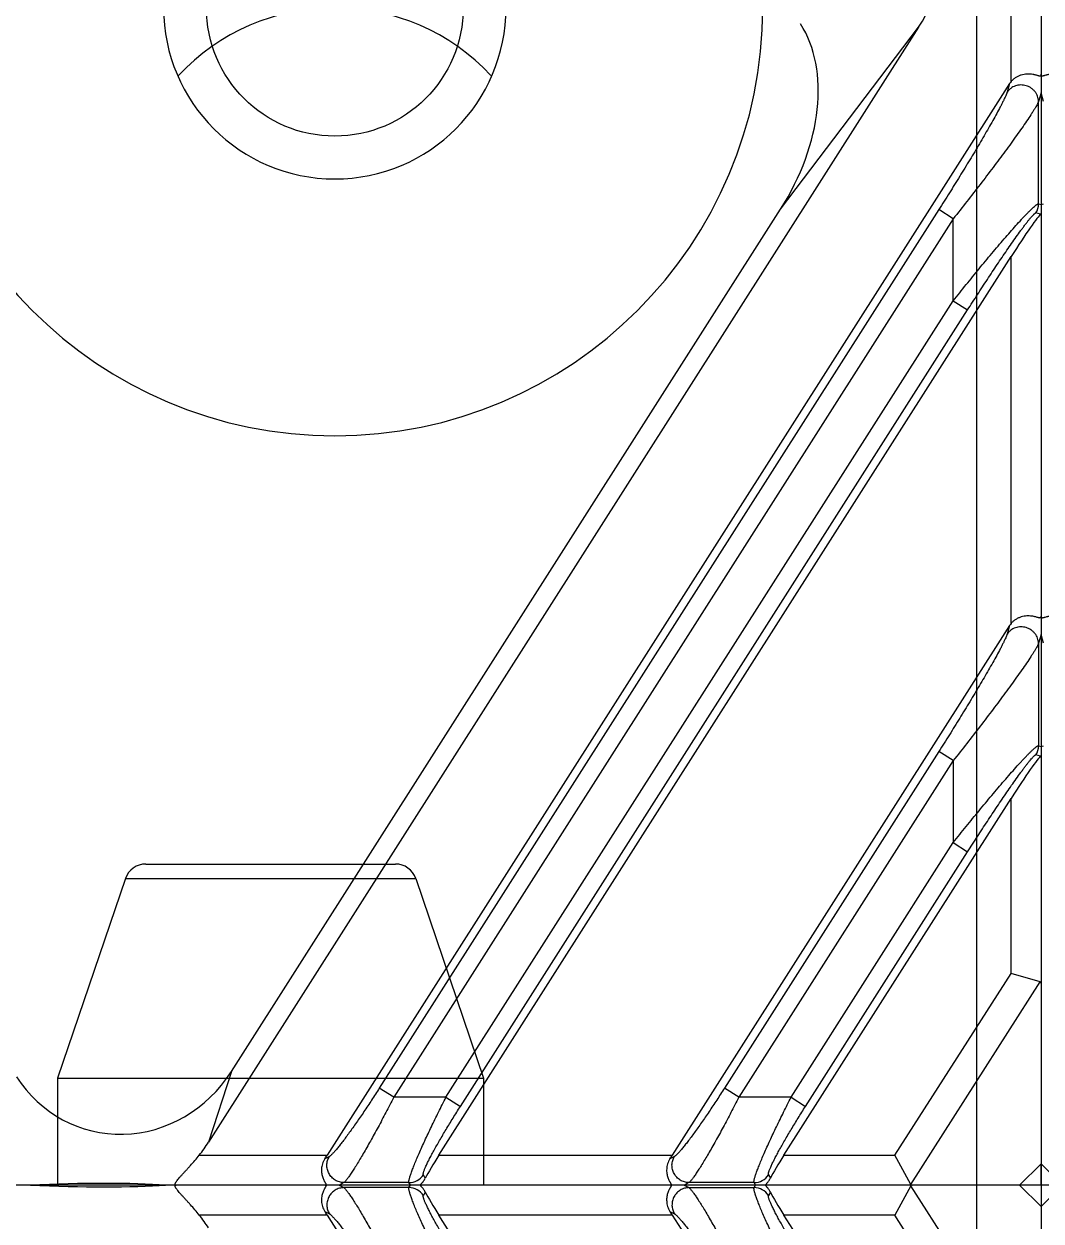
# Model space of a CAD drawing. Header units: millimetres. Extents: x 562 to 17351, y 2396 to 6995.
# Drawn here: x 14515.05 to 14538.82, y 4880.38 to 4908.34 of the extents above; entities that cross this region are included whole.
import ezdxf

# ---------------------------------------------------------------- set-up
doc = ezdxf.new("R2010")
doc.units = ezdxf.units.MM
doc.layers.add('_88746', color=7, linetype='Continuous')

# ---------------------------------------------------------------- blocks, each defined once
blk = doc.blocks.new('DTGCNV')
at = {"color": 7, "linetype": 'Continuous'}
for p, q in [((13295.701, 5017.697), (13301.535, 5017.697)), ((13295.228, 5017.358), (13293.643, 5012.697)), ((13295.228, 5017.358), (13302.009, 5017.358)), ((13302.009, 5017.358), (13303.593, 5012.697)), ((13293.643, 5012.697), (13303.593, 5012.697)), ((13293.643, 5012.697), (13293.643, 5010.197)), ((13303.593, 5012.697), (13303.593, 5010.197)), ((12717.118, 5010.197), (12716.618, 5009.697)), ((12716.618, 5010.197), (12716.618, 4673.197)), ((13316.618, 5010.197), (12716.618, 5010.197)), ((13300.22, 5010.197), (13300.328, 5010.138)), ((13301.851, 5010.138), (13300.328, 5010.138)), ((13301.851, 5010.138), (13301.884, 5010.197)), ((13302.232, 5010.035), (13302.187, 5009.954)), ((13308.283, 5010.197), (13308.39, 5010.138)), ((13308.39, 5010.138), (13309.914, 5010.138)), ((13309.914, 5010.138), (13309.946, 5010.197)), ((13310.294, 5010.035), (13310.25, 5009.954)), ((13313.575, 5010.18), (13313.201, 5009.497)), ((13316.601, 5005.452), (13313.575, 5010.18)), ((13316.618, 5009.697), (13316.118, 5010.197)), ((13316.618, 5010.197), (13316.618, 4672.697)), ((13299.94, 5009.497), (13296.951, 5009.497)), ((13299.883, 5009.585), (13299.992, 5009.526)), ((13299.94, 5009.497), (13315.884, 4984.47)), ((13308.002, 5009.497), (13302.548, 5009.497)), ((13315.918, 4988.51), (13302.548, 5009.497)), ((13307.946, 5009.585), (13308.054, 5009.526)), ((13308.002, 5009.497), (13315.884, 4997.126)), ((13313.201, 5009.497), (13310.611, 5009.497)), ((13315.918, 5001.166), (13310.611, 5009.497)), ((13315.918, 5005.252), (13313.201, 5009.497)), ((13315.918, 4698.471), (13315.918, 4712.355)), ((13313.756, 4699.738), (13297.167, 4673.698)), ((13310.533, 4695.492), (13313.756, 4699.738)), ((12716.677, 4698.008), (12716.618, 4698.21)), ((13315.884, 4698.425), (13299.94, 4673.397)), ((13315.884, 4698.425), (13315.825, 4698.222)), ((13316.618, 4698.21), (13316.559, 4698.008)), ((13316.559, 4695.616), (13316.559, 4698.008)), ((12716.618, 4695.599), (12716.677, 4695.616)), ((13297.702, 4675.352), (13310.533, 4695.492)), ((13314.231, 4695.482), (13301.158, 4674.963)), ((13314.567, 4695.268), (13314.231, 4695.482)), ((13316.605, 4695.371), (13316.497, 4695.402)), ((13316.559, 4695.616), (13316.618, 4695.599)), ((13314.567, 4695.268), (13301.495, 4674.749)), ((13314.567, 4693.352), (13314.567, 4695.268)), ((13302.548, 4673.397), (13315.918, 4694.384)), ((13315.918, 4685.816), (13315.918, 4694.384)), ((13302.715, 4674.749), (13314.567, 4693.352)), ((13314.567, 4693.352), (13314.903, 4693.138)), ((13303.051, 4674.535), (13314.903, 4693.138)), ((13315.884, 4685.769), (13308.002, 4673.397)), ((13315.884, 4685.769), (13315.825, 4685.566)), ((12716.677, 4685.352), (12716.618, 4685.555)), ((13316.618, 4685.555), (13316.559, 4685.352)), ((13316.559, 4685.352), (13316.559, 4682.96)), ((12716.618, 4682.943), (12716.677, 4682.96)), ((13314.231, 4682.826), (13309.221, 4674.963)), ((13314.567, 4682.612), (13314.231, 4682.826)), ((13316.559, 4682.96), (13316.618, 4682.943)), ((13314.567, 4682.612), (13309.557, 4674.749)), ((13314.567, 4682.612), (13314.567, 4680.696)), ((13316.605, 4682.715), (13316.497, 4682.746)), ((13310.611, 4673.397), (13315.918, 4681.728)), ((13315.918, 4677.643), (13315.918, 4681.728)), ((13310.778, 4674.749), (13314.567, 4680.696)), ((13314.567, 4680.696), (13314.903, 4680.482)), ((13311.114, 4674.535), (13314.903, 4680.482)), ((13313.201, 4673.397), (13315.918, 4677.643)), ((13316.601, 4677.443), (13315.918, 4677.643)), ((13313.575, 4672.714), (13316.601, 4677.443)), ((13297.702, 4675.352), (13297.167, 4673.698)), ((13301.495, 4674.749), (13301.158, 4674.963)), ((13302.715, 4674.749), (13301.495, 4674.749)), ((13302.715, 4674.749), (13303.051, 4674.535)), ((13309.557, 4674.749), (13309.221, 4674.963)), ((13310.778, 4674.749), (13309.557, 4674.749)), ((13310.778, 4674.749), (13311.114, 4674.535)), ((13296.951, 4673.397), (13299.94, 4673.397)), ((13299.992, 4673.369), (13299.883, 4673.309)), ((13302.548, 4673.397), (13308.002, 4673.397)), ((13308.054, 4673.369), (13307.946, 4673.309)), ((13310.611, 4673.397), (13313.201, 4673.397)), ((13313.575, 4672.714), (13313.201, 4673.397)), ((12716.618, 4673.197), (12717.118, 4672.697)), ((13316.118, 4672.697), (13316.618, 4673.197)), ((13300.328, 4672.756), (13300.22, 4672.697)), ((13301.851, 4672.756), (13300.328, 4672.756)), ((13301.884, 4672.697), (13301.851, 4672.756)), ((13302.232, 4672.86), (13302.187, 4672.941)), ((13308.39, 4672.756), (13308.283, 4672.697)), ((13309.914, 4672.756), (13308.39, 4672.756)), ((13309.946, 4672.697), (13309.914, 4672.756)), ((13310.25, 4672.941), (13310.294, 4672.86)), ((13316.618, 4672.697), (12717.118, 4672.697))]:
    blk.add_line(p, q, dxfattribs=at)
blk.add_circle((13300.118, 4700.197), 3, dxfattribs=at)
for centre, radius, start, end in [((13295.701, 5017.197), 0.5, 90, 161.222), ((13301.535, 5017.197), 0.5, 18.778, 90), ((13301.849, 5009.737), 0.402, 32.7568, 89.7432), ((13309.912, 5009.737), 0.402, 32.7568, 89.7432), ((13316.158, 4695.617), 0.402, 327.6282, 359.8718), ((13316.158, 4682.961), 0.402, 327.6282, 359.8718), ((13301.849, 4673.158), 0.402, 270.2568, 327.2432), ((13309.912, 4673.158), 0.402, 270.2568, 327.2432)]:
    blk.add_arc(centre, radius, start, end, dxfattribs=at)
for centre, major_axis, ratio, start_param, end_param in [((13293.728, 5010.429), (3.18, -0.087), 0.080959, -1.796389, -0.694906), ((13302.621, 5009.497), (-0.449, 0.699), 0.073624, 0.647746, 1.523567), ((13310.683, 5009.497), (-0.449, 0.699), 0.073624, 0.647746, 1.523567), ((13314.053, 5009.497), (-0.468, 0.695), 0.186347, -0.124846, 0.096093), ((13294.674, 5007.505), (-0.977, 3.022), 0.944553, -1.302149, -1.184969), ((13299.867, 5009.497), (-0.449, 0.699), 0.073624, -1.618026, -1.492115), ((13307.93, 5009.497), (-0.449, 0.699), 0.073624, -1.618026, -1.492115), ((13311.067, 4701.122), (2.652, 3.493), 0.684108, -1.451017, -0.247768), ((13307.844, 4696.876), (2.652, 3.493), 0.684108, -1.451017, -0.247768), ((13316.217, 4698.2), (0.117, 0.402), 0.954439, 1.134443, 1.274405), ((13315.918, 4694.27), (0.698, 1.104), 0.046753, 0.118001, 1.496981), ((13316.217, 4685.544), (0.117, 0.402), 0.954439, 1.134443, 1.274405), ((13315.918, 4681.614), (0.698, 1.104), 0.046753, 0.118001, 1.496981), ((13315.918, 4676.312), (0.687, 1.129), 0.116833, -0.189589, 0.03135), ((13295.209, 4677.044), (-0.977, -3.022), 0.944553, -0.662888, 1.302149), ((13294.674, 4675.39), (0.977, 3.022), 0.944553, -1.956623, -1.839444), ((13299.867, 4673.397), (0.449, 0.699), 0.073624, -1.649478, -1.523567), ((13302.621, 4673.397), (0.449, 0.699), 0.073624, -4.66516, -3.789338), ((13307.93, 4673.397), (0.449, 0.699), 0.073624, -1.649478, -1.523567), ((13310.683, 4673.397), (0.449, 0.699), 0.073624, -4.66516, -3.789338), ((13293.728, 4672.466), (3.18, 0.087), 0.080959, 0.694906, 1.796389), ((13314.053, 4673.397), (0.468, 0.695), 0.186347, -3.237686, -3.016747)]:
    blk.add_ellipse(centre, major_axis=major_axis, ratio=ratio, start_param=start_param, end_param=end_param, dxfattribs=at)
for points, knots in [([(13296.951, 5009.497), (13296.918, 5009.539), (13296.85, 5009.62), (13296.764, 5009.718), (13296.695, 5009.794), (13296.645, 5009.849), (13296.596, 5009.902), (13296.549, 5009.953), (13296.506, 5010.002), (13296.467, 5010.047), (13296.438, 5010.082), (13296.419, 5010.109), (13296.407, 5010.126), (13296.398, 5010.142), (13296.391, 5010.156), (13296.388, 5010.167), (13296.387, 5010.175), (13296.387, 5010.181), (13296.388, 5010.186), (13296.391, 5010.191), (13296.395, 5010.194), (13296.402, 5010.197), (13296.409, 5010.197), (13296.412, 5010.197)], [0, 0, 0, 0, 0.172719, 0.342367, 0.425093, 0.505837, 0.584035, 0.658977, 0.729688, 0.79485, 0.852716, 0.878254, 0.901145, 0.921127, 0.938022, 0.951788, 0.957578, 0.962721, 0.971527, 0.975609, 0.979745, 0.988888, 1, 1, 1, 1]), ([(13299.894, 5010.197), (13299.897, 5010.197), (13299.901, 5010.197), (13299.906, 5010.196), (13299.909, 5010.195), (13299.911, 5010.193), (13299.913, 5010.19), (13299.914, 5010.186), (13299.914, 5010.182), (13299.912, 5010.177), (13299.91, 5010.17), (13299.905, 5010.161), (13299.899, 5010.15), (13299.892, 5010.138), (13299.885, 5010.125), (13299.877, 5010.111), (13299.865, 5010.089), (13299.851, 5010.059), (13299.836, 5010.02), (13299.822, 5009.975), (13299.813, 5009.927), (13299.807, 5009.874), (13299.807, 5009.818), (13299.814, 5009.759), (13299.828, 5009.699), (13299.851, 5009.64), (13299.871, 5009.603), (13299.883, 5009.585)], [0, 0, 0, 0, 0.012577, 0.017811, 0.022415, 0.026524, 0.030371, 0.038422, 0.043171, 0.048577, 0.06156, 0.077442, 0.095999, 0.116978, 0.140127, 0.165209, 0.192065, 0.250601, 0.315018, 0.384942, 0.460136, 0.540384, 0.625394, 0.714676, 0.807485, 0.902935, 1, 1, 1, 1]), ([(13300.328, 5010.138), (13300.293, 5010.138), (13300.222, 5010.127), (13300.125, 5010.085), (13300.042, 5010.018), (13299.978, 5009.931), (13299.94, 5009.832), (13299.928, 5009.725), (13299.944, 5009.62), (13299.973, 5009.555), (13299.992, 5009.526)], [0, 0, 0, 0, 0.124309, 0.249137, 0.374435, 0.5, 0.625565, 0.750863, 0.875691, 1, 1, 1, 1]), ([(13300.328, 5010.138), (13300.332, 5010.135), (13300.343, 5010.126), (13300.359, 5010.11), (13300.377, 5010.09), (13300.398, 5010.064), (13300.421, 5010.035), (13300.456, 5009.987), (13300.503, 5009.917), (13300.565, 5009.822), (13300.633, 5009.713), (13300.707, 5009.592), (13300.785, 5009.459), (13300.867, 5009.316), (13300.983, 5009.111), (13301.132, 5008.838), (13301.313, 5008.498), (13301.434, 5008.264), (13301.495, 5008.146)], [0, 0, 0, 0, 0.007664, 0.017477, 0.029447, 0.043543, 0.059716, 0.077906, 0.120046, 0.169342, 0.22513, 0.286734, 0.353486, 0.424739, 0.49987, 0.659399, 0.827544, 1, 1, 1, 1]), ([(13302.715, 5008.146), (13302.656, 5008.262), (13302.541, 5008.491), (13302.402, 5008.776), (13302.297, 5008.998), (13302.222, 5009.157), (13302.153, 5009.31), (13302.089, 5009.454), (13302.031, 5009.588), (13301.98, 5009.711), (13301.936, 5009.821), (13301.901, 5009.917), (13301.877, 5009.987), (13301.864, 5010.036), (13301.856, 5010.065), (13301.851, 5010.09), (13301.849, 5010.11), (13301.848, 5010.124), (13301.849, 5010.133), (13301.851, 5010.137), (13301.851, 5010.138)], [0, 0, 0, 0, 0.17863, 0.352747, 0.436605, 0.51745, 0.594578, 0.667244, 0.734677, 0.796087, 0.850691, 0.897742, 0.936571, 0.952732, 0.966652, 0.978305, 0.98769, 0.994858, 0.997662, 1, 1, 1, 1]), ([(13302.232, 5010.035), (13302.225, 5010.047), (13302.212, 5010.07), (13302.191, 5010.102), (13302.173, 5010.126), (13302.159, 5010.142), (13302.15, 5010.153), (13302.142, 5010.163), (13302.134, 5010.172), (13302.128, 5010.179), (13302.125, 5010.185), (13302.123, 5010.189), (13302.122, 5010.191), (13302.122, 5010.194), (13302.123, 5010.196), (13302.125, 5010.197), (13302.127, 5010.197), (13302.129, 5010.197), (13302.13, 5010.197)], [0, 0, 0, 0, 0.204317, 0.392896, 0.563403, 0.640806, 0.712092, 0.776327, 0.832529, 0.879525, 0.916233, 0.930591, 0.942394, 0.959733, 0.967501, 0.976309, 0.987004, 1, 1, 1, 1]), ([(13303.051, 5008.36), (13302.994, 5008.45), (13302.882, 5008.629), (13302.72, 5008.894), (13302.593, 5009.109), (13302.498, 5009.275), (13302.433, 5009.391), (13302.374, 5009.5), (13302.322, 5009.6), (13302.277, 5009.69), (13302.245, 5009.759), (13302.224, 5009.808), (13302.211, 5009.84), (13302.201, 5009.868), (13302.193, 5009.893), (13302.188, 5009.914), (13302.185, 5009.929), (13302.184, 5009.939), (13302.185, 5009.946), (13302.186, 5009.951), (13302.187, 5009.954)], [0, 0, 0, 0, 0.175673, 0.347519, 0.511196, 0.588381, 0.661487, 0.7297, 0.792145, 0.847915, 0.896102, 0.917087, 0.935869, 0.952372, 0.966531, 0.978313, 0.987727, 0.991571, 0.994868, 1, 1, 1, 1]), ([(13307.957, 5010.197), (13307.96, 5010.197), (13307.964, 5010.197), (13307.968, 5010.196), (13307.971, 5010.195), (13307.974, 5010.193), (13307.976, 5010.19), (13307.977, 5010.186), (13307.976, 5010.182), (13307.975, 5010.177), (13307.972, 5010.17), (13307.968, 5010.161), (13307.962, 5010.15), (13307.955, 5010.138), (13307.947, 5010.125), (13307.939, 5010.111), (13307.928, 5010.089), (13307.914, 5010.059), (13307.898, 5010.02), (13307.885, 5009.975), (13307.875, 5009.927), (13307.87, 5009.874), (13307.87, 5009.818), (13307.877, 5009.759), (13307.891, 5009.699), (13307.914, 5009.64), (13307.934, 5009.603), (13307.946, 5009.585)], [0, 0, 0, 0, 0.012577, 0.017811, 0.022415, 0.026524, 0.030371, 0.038422, 0.043171, 0.048577, 0.06156, 0.077442, 0.095999, 0.116978, 0.140127, 0.165209, 0.192065, 0.250601, 0.315018, 0.384942, 0.460136, 0.540384, 0.625394, 0.714676, 0.807485, 0.902935, 1, 1, 1, 1]), ([(13308.39, 5010.138), (13308.355, 5010.138), (13308.285, 5010.127), (13308.188, 5010.085), (13308.104, 5010.018), (13308.041, 5009.931), (13308.002, 5009.832), (13307.991, 5009.725), (13308.007, 5009.62), (13308.036, 5009.555), (13308.054, 5009.526)], [0, 0, 0, 0, 0.124309, 0.249137, 0.374435, 0.5, 0.625565, 0.750863, 0.875691, 1, 1, 1, 1]), ([(13308.39, 5010.138), (13308.395, 5010.135), (13308.406, 5010.126), (13308.422, 5010.11), (13308.44, 5010.09), (13308.461, 5010.064), (13308.483, 5010.035), (13308.518, 5009.987), (13308.566, 5009.917), (13308.628, 5009.822), (13308.696, 5009.713), (13308.77, 5009.592), (13308.848, 5009.459), (13308.93, 5009.316), (13309.046, 5009.111), (13309.195, 5008.838), (13309.376, 5008.498), (13309.497, 5008.264), (13309.557, 5008.146)], [0, 0, 0, 0, 0.007664, 0.017477, 0.029447, 0.043543, 0.059716, 0.077906, 0.120046, 0.169342, 0.22513, 0.286734, 0.353486, 0.424739, 0.49987, 0.659399, 0.827544, 1, 1, 1, 1]), ([(13310.778, 5008.146), (13310.719, 5008.262), (13310.604, 5008.491), (13310.465, 5008.776), (13310.359, 5008.998), (13310.285, 5009.157), (13310.216, 5009.31), (13310.151, 5009.454), (13310.093, 5009.588), (13310.042, 5009.711), (13309.999, 5009.821), (13309.964, 5009.917), (13309.94, 5009.987), (13309.926, 5010.036), (13309.919, 5010.065), (13309.914, 5010.09), (13309.911, 5010.11), (13309.911, 5010.124), (13309.912, 5010.133), (13309.913, 5010.137), (13309.914, 5010.138)], [0, 0, 0, 0, 0.17863, 0.352747, 0.436605, 0.517451, 0.594578, 0.667245, 0.734678, 0.796088, 0.850691, 0.897742, 0.936571, 0.952732, 0.966652, 0.978305, 0.98769, 0.994858, 0.997662, 1, 1, 1, 1]), ([(13310.294, 5010.035), (13310.288, 5010.047), (13310.275, 5010.07), (13310.254, 5010.102), (13310.236, 5010.126), (13310.222, 5010.142), (13310.213, 5010.153), (13310.204, 5010.163), (13310.197, 5010.172), (13310.191, 5010.179), (13310.187, 5010.185), (13310.185, 5010.189), (13310.184, 5010.191), (13310.184, 5010.194), (13310.186, 5010.196), (13310.188, 5010.197), (13310.19, 5010.197), (13310.191, 5010.197), (13310.192, 5010.197)], [0, 0, 0, 0, 0.204317, 0.392896, 0.563403, 0.640806, 0.712092, 0.776327, 0.832529, 0.879525, 0.916233, 0.930591, 0.942394, 0.959733, 0.967501, 0.976309, 0.987004, 1, 1, 1, 1]), ([(13311.114, 5008.36), (13311.057, 5008.45), (13310.944, 5008.629), (13310.783, 5008.894), (13310.655, 5009.109), (13310.561, 5009.275), (13310.496, 5009.391), (13310.437, 5009.5), (13310.385, 5009.6), (13310.34, 5009.69), (13310.308, 5009.759), (13310.287, 5009.808), (13310.274, 5009.84), (13310.263, 5009.868), (13310.256, 5009.893), (13310.25, 5009.914), (13310.248, 5009.929), (13310.247, 5009.939), (13310.247, 5009.946), (13310.249, 5009.951), (13310.25, 5009.954)], [0, 0, 0, 0, 0.175673, 0.34752, 0.511197, 0.588381, 0.661487, 0.7297, 0.792145, 0.847915, 0.896103, 0.917087, 0.93587, 0.952372, 0.966531, 0.978313, 0.987727, 0.991571, 0.994868, 1, 1, 1, 1]), ([(13299.992, 5009.526), (13299.997, 5009.523), (13300.007, 5009.516), (13300.024, 5009.502), (13300.043, 5009.485), (13300.064, 5009.464), (13300.088, 5009.439), (13300.124, 5009.4), (13300.173, 5009.342), (13300.236, 5009.264), (13300.305, 5009.175), (13300.38, 5009.076), (13300.458, 5008.97), (13300.54, 5008.856), (13300.654, 5008.693), (13300.802, 5008.477), (13300.98, 5008.209), (13301.099, 5008.025), (13301.158, 5007.932)], [0, 0, 0, 0, 0.008615, 0.019455, 0.032505, 0.047714, 0.065009, 0.084305, 0.128526, 0.179599, 0.236742, 0.299202, 0.366274, 0.437309, 0.511707, 0.668418, 0.832402, 1, 1, 1, 1]), ([(13308.054, 5009.526), (13308.059, 5009.523), (13308.07, 5009.516), (13308.087, 5009.502), (13308.106, 5009.485), (13308.127, 5009.464), (13308.151, 5009.439), (13308.187, 5009.4), (13308.236, 5009.342), (13308.299, 5009.264), (13308.368, 5009.175), (13308.442, 5009.076), (13308.521, 5008.97), (13308.602, 5008.856), (13308.717, 5008.693), (13308.864, 5008.477), (13309.043, 5008.209), (13309.162, 5008.025), (13309.221, 5007.932)], [0, 0, 0, 0, 0.008615, 0.019455, 0.032505, 0.047714, 0.065009, 0.084305, 0.128526, 0.179599, 0.236742, 0.299202, 0.366274, 0.437309, 0.511707, 0.668419, 0.832402, 1, 1, 1, 1]), ([(12717.318, 4698.471), (12717.303, 4698.49), (12717.269, 4698.524), (12717.21, 4698.567), (12717.147, 4698.6), (12717.082, 4698.624), (12717.017, 4698.639), (12716.954, 4698.646), (12716.895, 4698.647), (12716.84, 4698.643), (12716.797, 4698.636), (12716.766, 4698.629), (12716.739, 4698.622), (12716.714, 4698.615), (12716.69, 4698.608), (12716.676, 4698.603), (12716.662, 4698.6), (12716.651, 4698.598), (12716.64, 4698.598), (12716.632, 4698.601), (12716.625, 4698.607), (12716.621, 4698.616), (12716.619, 4698.628), (12716.618, 4698.636), (12716.618, 4698.641)], [0, 0, 0, 0, 0.092092, 0.18383, 0.274482, 0.363041, 0.448376, 0.529457, 0.605459, 0.675766, 0.739913, 0.769539, 0.797439, 0.847676, 0.869774, 0.889641, 0.907107, 0.922074, 0.934647, 0.945489, 0.956057, 0.968087, 0.982675, 1, 1, 1, 1]), ([(13316.618, 4698.641), (13316.618, 4698.636), (13316.618, 4698.628), (13316.616, 4698.616), (13316.611, 4698.607), (13316.605, 4698.601), (13316.596, 4698.598), (13316.586, 4698.598), (13316.574, 4698.6), (13316.561, 4698.603), (13316.546, 4698.608), (13316.523, 4698.615), (13316.498, 4698.622), (13316.471, 4698.629), (13316.439, 4698.636), (13316.397, 4698.643), (13316.342, 4698.647), (13316.282, 4698.646), (13316.219, 4698.639), (13316.154, 4698.624), (13316.089, 4698.6), (13316.026, 4698.567), (13315.968, 4698.524), (13315.934, 4698.49), (13315.918, 4698.471)], [0, 0, 0, 0, 0.017325, 0.031913, 0.043943, 0.054511, 0.065353, 0.077926, 0.092893, 0.110359, 0.130226, 0.152324, 0.202561, 0.230461, 0.260087, 0.324234, 0.394541, 0.470543, 0.551624, 0.636959, 0.725518, 0.81617, 0.907908, 1, 1, 1, 1]), ([(13315.825, 4698.222), (13315.823, 4698.216), (13315.819, 4698.203), (13315.808, 4698.175), (13315.791, 4698.133), (13315.766, 4698.078), (13315.736, 4698.017), (13315.702, 4697.949), (13315.651, 4697.851), (13315.58, 4697.72), (13315.488, 4697.555), (13315.39, 4697.382), (13315.286, 4697.203), (13315.178, 4697.019), (13315.067, 4696.832), (13314.914, 4696.578), (13314.717, 4696.257), (13314.477, 4695.87), (13314.313, 4695.612), (13314.231, 4695.482)], [0, 0, 0, 0, 0.005901, 0.012735, 0.028952, 0.048162, 0.069901, 0.09376, 0.119398, 0.174922, 0.234766, 0.297787, 0.363197, 0.430435, 0.499096, 0.568874, 0.710857, 0.854932, 1, 1, 1, 1]), ([(13316.559, 4698.008), (13316.559, 4698.028), (13316.554, 4698.069), (13316.538, 4698.129), (13316.511, 4698.185), (13316.476, 4698.237), (13316.433, 4698.283), (13316.383, 4698.322), (13316.328, 4698.354), (13316.268, 4698.376), (13316.206, 4698.389), (13316.142, 4698.393), (13316.079, 4698.387), (13316.018, 4698.371), (13315.96, 4698.346), (13315.908, 4698.312), (13315.862, 4698.271), (13315.836, 4698.239), (13315.825, 4698.222)], [0, 0, 0, 0, 0.061114, 0.122614, 0.184535, 0.246922, 0.309744, 0.372937, 0.436398, 0.5, 0.563602, 0.627063, 0.690256, 0.753078, 0.815465, 0.877386, 0.938886, 1, 1, 1, 1]), ([(13316.559, 4698.008), (13316.557, 4698.003), (13316.553, 4697.991), (13316.541, 4697.965), (13316.522, 4697.928), (13316.494, 4697.878), (13316.46, 4697.822), (13316.422, 4697.76), (13316.362, 4697.667), (13316.278, 4697.541), (13316.167, 4697.381), (13316.046, 4697.211), (13315.917, 4697.032), (13315.782, 4696.847), (13315.641, 4696.658), (13315.446, 4696.398), (13315.194, 4696.067), (13314.884, 4695.668), (13314.673, 4695.402), (13314.567, 4695.268)], [0, 0, 0, 0, 0.00509, 0.010986, 0.025069, 0.041978, 0.061422, 0.083116, 0.10679, 0.159148, 0.216896, 0.278821, 0.344009, 0.411767, 0.481567, 0.552991, 0.699423, 0.848968, 1, 1, 1, 1]), ([(13314.567, 4693.352), (13314.667, 4693.478), (13314.817, 4693.665), (13315.019, 4693.913), (13315.169, 4694.096), (13315.318, 4694.277), (13315.466, 4694.454), (13315.612, 4694.627), (13315.755, 4694.794), (13315.894, 4694.954), (13316.028, 4695.105), (13316.135, 4695.223), (13316.216, 4695.31), (13316.273, 4695.37), (13316.326, 4695.425), (13316.375, 4695.474), (13316.42, 4695.517), (13316.459, 4695.553), (13316.489, 4695.578), (13316.51, 4695.594), (13316.523, 4695.603), (13316.535, 4695.609), (13316.544, 4695.614), (13316.552, 4695.617), (13316.557, 4695.617), (13316.559, 4695.616)], [0, 0, 0, 0, 0.159125, 0.238222, 0.316726, 0.39438, 0.470877, 0.545833, 0.61877, 0.689064, 0.755895, 0.818173, 0.847168, 0.874455, 0.899785, 0.922888, 0.943474, 0.961249, 0.975933, 0.982041, 0.987297, 0.991693, 0.995234, 0.997964, 1, 1, 1, 1]), ([(13314.903, 4693.138), (13314.979, 4693.258), (13315.094, 4693.436), (13315.248, 4693.673), (13315.363, 4693.849), (13315.478, 4694.023), (13315.593, 4694.195), (13315.706, 4694.364), (13315.819, 4694.529), (13315.929, 4694.689), (13316.037, 4694.842), (13316.125, 4694.964), (13316.193, 4695.056), (13316.241, 4695.121), (13316.287, 4695.18), (13316.33, 4695.235), (13316.369, 4695.284), (13316.4, 4695.32), (13316.423, 4695.345), (13316.438, 4695.361), (13316.452, 4695.374), (13316.464, 4695.385), (13316.474, 4695.393), (13316.482, 4695.398), (13316.488, 4695.401), (13316.492, 4695.402), (13316.495, 4695.403), (13316.497, 4695.402)], [0, 0, 0, 0, 0.153079, 0.229317, 0.305164, 0.38045, 0.454964, 0.528435, 0.600518, 0.670737, 0.738433, 0.802662, 0.833067, 0.862041, 0.889306, 0.914531, 0.93732, 0.957232, 0.965959, 0.97379, 0.980669, 0.986547, 0.991394, 0.995199, 0.996723, 0.998012, 1, 1, 1, 1]), ([(12716.618, 4695.369), (12716.618, 4695.37), (12716.618, 4695.371), (12716.619, 4695.373), (12716.62, 4695.375), (12716.622, 4695.375), (12716.624, 4695.375), (12716.626, 4695.374), (12716.628, 4695.373), (12716.63, 4695.371), (12716.631, 4695.371)], [0, 0, 0, 0, 0.134296, 0.239838, 0.325336, 0.408088, 0.50825, 0.637794, 0.80127, 1, 1, 1, 1]), ([(13316.605, 4695.371), (13316.606, 4695.371), (13316.608, 4695.373), (13316.611, 4695.374), (13316.613, 4695.375), (13316.615, 4695.375), (13316.617, 4695.375), (13316.618, 4695.373), (13316.618, 4695.371), (13316.618, 4695.37), (13316.618, 4695.369)], [0, 0, 0, 0, 0.19873, 0.362206, 0.49175, 0.591912, 0.674664, 0.760162, 0.865704, 1, 1, 1, 1]), ([(12717.318, 4685.816), (12717.303, 4685.834), (12717.269, 4685.868), (12717.21, 4685.911), (12717.147, 4685.944), (12717.082, 4685.968), (12717.017, 4685.983), (12716.954, 4685.991), (12716.895, 4685.991), (12716.84, 4685.987), (12716.797, 4685.98), (12716.766, 4685.973), (12716.739, 4685.966), (12716.714, 4685.959), (12716.69, 4685.952), (12716.676, 4685.948), (12716.662, 4685.944), (12716.651, 4685.942), (12716.64, 4685.943), (12716.632, 4685.945), (12716.625, 4685.951), (12716.621, 4685.96), (12716.619, 4685.972), (12716.618, 4685.98), (12716.618, 4685.985)], [0, 0, 0, 0, 0.092092, 0.18383, 0.274482, 0.363041, 0.448376, 0.529457, 0.605459, 0.675766, 0.739913, 0.769539, 0.797439, 0.847676, 0.869774, 0.889641, 0.907107, 0.922074, 0.934647, 0.945489, 0.956057, 0.968087, 0.982675, 1, 1, 1, 1]), ([(13316.618, 4685.985), (13316.618, 4685.98), (13316.618, 4685.972), (13316.616, 4685.96), (13316.611, 4685.951), (13316.605, 4685.945), (13316.596, 4685.943), (13316.586, 4685.942), (13316.574, 4685.944), (13316.561, 4685.948), (13316.546, 4685.952), (13316.523, 4685.959), (13316.498, 4685.966), (13316.471, 4685.973), (13316.439, 4685.98), (13316.397, 4685.987), (13316.342, 4685.991), (13316.282, 4685.991), (13316.219, 4685.983), (13316.154, 4685.968), (13316.089, 4685.944), (13316.026, 4685.911), (13315.968, 4685.868), (13315.934, 4685.834), (13315.918, 4685.816)], [0, 0, 0, 0, 0.017325, 0.031913, 0.043943, 0.054511, 0.065353, 0.077926, 0.092893, 0.110359, 0.130226, 0.152324, 0.202561, 0.230461, 0.260087, 0.324234, 0.394541, 0.470543, 0.551624, 0.636959, 0.725518, 0.81617, 0.907908, 1, 1, 1, 1]), ([(13316.559, 4685.352), (13316.559, 4685.372), (13316.554, 4685.413), (13316.538, 4685.473), (13316.511, 4685.529), (13316.476, 4685.581), (13316.433, 4685.627), (13316.383, 4685.667), (13316.328, 4685.698), (13316.268, 4685.72), (13316.206, 4685.733), (13316.142, 4685.737), (13316.079, 4685.731), (13316.018, 4685.715), (13315.96, 4685.69), (13315.908, 4685.656), (13315.862, 4685.615), (13315.836, 4685.583), (13315.825, 4685.566)], [0, 0, 0, 0, 0.061114, 0.122614, 0.184535, 0.246922, 0.309744, 0.372937, 0.436398, 0.5, 0.563602, 0.627063, 0.690256, 0.753078, 0.815465, 0.877386, 0.938886, 1, 1, 1, 1]), ([(13315.825, 4685.566), (13315.823, 4685.56), (13315.819, 4685.547), (13315.808, 4685.519), (13315.791, 4685.477), (13315.766, 4685.422), (13315.736, 4685.361), (13315.702, 4685.294), (13315.651, 4685.195), (13315.58, 4685.064), (13315.488, 4684.899), (13315.39, 4684.726), (13315.286, 4684.547), (13315.178, 4684.363), (13315.067, 4684.177), (13314.914, 4683.923), (13314.717, 4683.601), (13314.477, 4683.214), (13314.313, 4682.956), (13314.231, 4682.826)], [0, 0, 0, 0, 0.005901, 0.012735, 0.028952, 0.048162, 0.069901, 0.09376, 0.119398, 0.174922, 0.234766, 0.297787, 0.363198, 0.430435, 0.499096, 0.568874, 0.710857, 0.854932, 1, 1, 1, 1]), ([(13316.559, 4685.352), (13316.557, 4685.347), (13316.553, 4685.335), (13316.541, 4685.309), (13316.522, 4685.272), (13316.494, 4685.223), (13316.46, 4685.166), (13316.422, 4685.104), (13316.362, 4685.011), (13316.278, 4684.885), (13316.167, 4684.725), (13316.046, 4684.555), (13315.917, 4684.376), (13315.782, 4684.191), (13315.641, 4684.002), (13315.446, 4683.742), (13315.194, 4683.412), (13314.884, 4683.013), (13314.673, 4682.746), (13314.567, 4682.612)], [0, 0, 0, 0, 0.00509, 0.010986, 0.025069, 0.041978, 0.061422, 0.083116, 0.10679, 0.159148, 0.216896, 0.278821, 0.344009, 0.411767, 0.481567, 0.552991, 0.699423, 0.848968, 1, 1, 1, 1]), ([(13314.567, 4680.696), (13314.667, 4680.822), (13314.817, 4681.009), (13315.019, 4681.257), (13315.169, 4681.44), (13315.318, 4681.621), (13315.466, 4681.798), (13315.612, 4681.971), (13315.755, 4682.138), (13315.894, 4682.298), (13316.028, 4682.449), (13316.135, 4682.567), (13316.216, 4682.654), (13316.273, 4682.714), (13316.326, 4682.769), (13316.375, 4682.818), (13316.42, 4682.861), (13316.459, 4682.897), (13316.489, 4682.922), (13316.51, 4682.938), (13316.523, 4682.947), (13316.535, 4682.954), (13316.544, 4682.958), (13316.552, 4682.961), (13316.557, 4682.961), (13316.559, 4682.96)], [0, 0, 0, 0, 0.159124, 0.238222, 0.316725, 0.394379, 0.470876, 0.545833, 0.618769, 0.689064, 0.755895, 0.818172, 0.847168, 0.874455, 0.899785, 0.922888, 0.943474, 0.961249, 0.975933, 0.982041, 0.987297, 0.991693, 0.995234, 0.997964, 1, 1, 1, 1]), ([(12716.618, 4682.713), (12716.618, 4682.714), (12716.618, 4682.715), (12716.619, 4682.717), (12716.62, 4682.719), (12716.622, 4682.719), (12716.624, 4682.719), (12716.626, 4682.718), (12716.628, 4682.717), (12716.63, 4682.715), (12716.631, 4682.715)], [0, 0, 0, 0, 0.134296, 0.239838, 0.325336, 0.408088, 0.50825, 0.637794, 0.80127, 1, 1, 1, 1]), ([(13314.903, 4680.482), (13314.979, 4680.602), (13315.094, 4680.78), (13315.248, 4681.017), (13315.363, 4681.193), (13315.478, 4681.368), (13315.593, 4681.539), (13315.706, 4681.708), (13315.819, 4681.873), (13315.929, 4682.033), (13316.037, 4682.186), (13316.125, 4682.308), (13316.193, 4682.4), (13316.241, 4682.465), (13316.287, 4682.525), (13316.33, 4682.579), (13316.369, 4682.628), (13316.4, 4682.664), (13316.423, 4682.689), (13316.438, 4682.705), (13316.452, 4682.718), (13316.464, 4682.729), (13316.474, 4682.737), (13316.482, 4682.743), (13316.488, 4682.745), (13316.492, 4682.747), (13316.495, 4682.747), (13316.497, 4682.746)], [0, 0, 0, 0, 0.153079, 0.229316, 0.305163, 0.380449, 0.454963, 0.528434, 0.600517, 0.670737, 0.738433, 0.802662, 0.833067, 0.862041, 0.889306, 0.914531, 0.93732, 0.957232, 0.96596, 0.973791, 0.980669, 0.986547, 0.991394, 0.995199, 0.996723, 0.998012, 1, 1, 1, 1]), ([(13316.605, 4682.715), (13316.606, 4682.715), (13316.608, 4682.717), (13316.611, 4682.718), (13316.613, 4682.719), (13316.615, 4682.719), (13316.617, 4682.719), (13316.618, 4682.717), (13316.618, 4682.715), (13316.618, 4682.714), (13316.618, 4682.713)], [0, 0, 0, 0, 0.19873, 0.362206, 0.49175, 0.591912, 0.674664, 0.760162, 0.865704, 1, 1, 1, 1]), ([(13301.158, 4674.963), (13301.099, 4674.87), (13300.98, 4674.686), (13300.802, 4674.417), (13300.654, 4674.202), (13300.54, 4674.039), (13300.458, 4673.925), (13300.38, 4673.818), (13300.305, 4673.72), (13300.236, 4673.631), (13300.173, 4673.553), (13300.124, 4673.495), (13300.088, 4673.455), (13300.064, 4673.431), (13300.043, 4673.41), (13300.024, 4673.392), (13300.007, 4673.379), (13299.997, 4673.372), (13299.992, 4673.369)], [0, 0, 0, 0, 0.1676, 0.331583, 0.488295, 0.562692, 0.633726, 0.700798, 0.763256, 0.820399, 0.871471, 0.915692, 0.934989, 0.952284, 0.967493, 0.980544, 0.991384, 1, 1, 1, 1]), ([(13301.495, 4674.749), (13301.434, 4674.63), (13301.313, 4674.397), (13301.132, 4674.056), (13300.983, 4673.784), (13300.867, 4673.578), (13300.785, 4673.436), (13300.707, 4673.303), (13300.633, 4673.182), (13300.565, 4673.073), (13300.503, 4672.977), (13300.456, 4672.908), (13300.421, 4672.86), (13300.398, 4672.83), (13300.377, 4672.805), (13300.359, 4672.784), (13300.343, 4672.768), (13300.332, 4672.76), (13300.328, 4672.756)], [0, 0, 0, 0, 0.172458, 0.340604, 0.500132, 0.575263, 0.646515, 0.713266, 0.774868, 0.830656, 0.879952, 0.922092, 0.940282, 0.956456, 0.970552, 0.982522, 0.992336, 1, 1, 1, 1]), ([(13301.851, 4672.756), (13301.851, 4672.758), (13301.849, 4672.761), (13301.848, 4672.77), (13301.849, 4672.784), (13301.851, 4672.805), (13301.856, 4672.83), (13301.864, 4672.859), (13301.877, 4672.907), (13301.901, 4672.978), (13301.936, 4673.073), (13301.98, 4673.183), (13302.031, 4673.307), (13302.089, 4673.441), (13302.153, 4673.585), (13302.222, 4673.738), (13302.297, 4673.897), (13302.402, 4674.119), (13302.541, 4674.404), (13302.656, 4674.633), (13302.715, 4674.749)], [0, 0, 0, 0, 0.002337, 0.005142, 0.012309, 0.021693, 0.033344, 0.047262, 0.063422, 0.102249, 0.149298, 0.203901, 0.265311, 0.332743, 0.40541, 0.482538, 0.563383, 0.647242, 0.821363, 1, 1, 1, 1]), ([(13309.221, 4674.963), (13309.162, 4674.87), (13309.043, 4674.686), (13308.864, 4674.417), (13308.717, 4674.202), (13308.602, 4674.039), (13308.521, 4673.925), (13308.442, 4673.818), (13308.368, 4673.72), (13308.299, 4673.631), (13308.236, 4673.553), (13308.187, 4673.495), (13308.151, 4673.455), (13308.127, 4673.431), (13308.106, 4673.41), (13308.087, 4673.392), (13308.07, 4673.379), (13308.059, 4673.372), (13308.054, 4673.369)], [0, 0, 0, 0, 0.1676, 0.331583, 0.488295, 0.562692, 0.633726, 0.700798, 0.763256, 0.820399, 0.871471, 0.915692, 0.934989, 0.952284, 0.967493, 0.980544, 0.991384, 1, 1, 1, 1]), ([(13309.557, 4674.749), (13309.497, 4674.63), (13309.376, 4674.397), (13309.195, 4674.056), (13309.046, 4673.784), (13308.93, 4673.578), (13308.848, 4673.436), (13308.77, 4673.303), (13308.696, 4673.182), (13308.628, 4673.073), (13308.566, 4672.977), (13308.518, 4672.908), (13308.483, 4672.86), (13308.461, 4672.83), (13308.44, 4672.805), (13308.422, 4672.784), (13308.406, 4672.768), (13308.395, 4672.76), (13308.39, 4672.756)], [0, 0, 0, 0, 0.172458, 0.340604, 0.500132, 0.575263, 0.646515, 0.713266, 0.774868, 0.830656, 0.879952, 0.922092, 0.940282, 0.956456, 0.970552, 0.982522, 0.992336, 1, 1, 1, 1]), ([(13309.914, 4672.756), (13309.913, 4672.758), (13309.912, 4672.761), (13309.911, 4672.77), (13309.911, 4672.784), (13309.914, 4672.805), (13309.919, 4672.83), (13309.926, 4672.859), (13309.94, 4672.907), (13309.964, 4672.978), (13309.999, 4673.073), (13310.042, 4673.183), (13310.093, 4673.307), (13310.151, 4673.441), (13310.216, 4673.585), (13310.285, 4673.738), (13310.359, 4673.897), (13310.465, 4674.119), (13310.604, 4674.404), (13310.719, 4674.633), (13310.778, 4674.749)], [0, 0, 0, 0, 0.002337, 0.005142, 0.012309, 0.021693, 0.033344, 0.047262, 0.063422, 0.102249, 0.149298, 0.203901, 0.265311, 0.332743, 0.40541, 0.482538, 0.563383, 0.647242, 0.821363, 1, 1, 1, 1]), ([(13302.187, 4672.941), (13302.186, 4672.943), (13302.185, 4672.949), (13302.184, 4672.956), (13302.185, 4672.966), (13302.188, 4672.981), (13302.193, 4673.002), (13302.201, 4673.026), (13302.211, 4673.055), (13302.224, 4673.086), (13302.245, 4673.135), (13302.277, 4673.204), (13302.322, 4673.295), (13302.374, 4673.395), (13302.433, 4673.504), (13302.498, 4673.62), (13302.593, 4673.785), (13302.72, 4674.001), (13302.882, 4674.266), (13302.994, 4674.445), (13303.051, 4674.535)], [0, 0, 0, 0, 0.005131, 0.008428, 0.012271, 0.021684, 0.033464, 0.047622, 0.064124, 0.082905, 0.103889, 0.152076, 0.207846, 0.270292, 0.338504, 0.411611, 0.488796, 0.652473, 0.824323, 1, 1, 1, 1]), ([(13310.25, 4672.941), (13310.249, 4672.943), (13310.247, 4672.949), (13310.247, 4672.956), (13310.248, 4672.966), (13310.25, 4672.981), (13310.256, 4673.002), (13310.263, 4673.026), (13310.274, 4673.055), (13310.287, 4673.086), (13310.308, 4673.135), (13310.34, 4673.204), (13310.385, 4673.295), (13310.437, 4673.395), (13310.496, 4673.504), (13310.561, 4673.62), (13310.655, 4673.785), (13310.783, 4674.001), (13310.944, 4674.266), (13311.057, 4674.445), (13311.114, 4674.535)], [0, 0, 0, 0, 0.005131, 0.008428, 0.012271, 0.021684, 0.033464, 0.047622, 0.064124, 0.082905, 0.103889, 0.152076, 0.207846, 0.270292, 0.338504, 0.411611, 0.488796, 0.652473, 0.824323, 1, 1, 1, 1]), ([(13296.412, 4672.697), (13296.409, 4672.697), (13296.402, 4672.698), (13296.395, 4672.701), (13296.391, 4672.704), (13296.388, 4672.708), (13296.387, 4672.714), (13296.387, 4672.72), (13296.388, 4672.728), (13296.391, 4672.738), (13296.398, 4672.752), (13296.407, 4672.768), (13296.419, 4672.786), (13296.438, 4672.812), (13296.467, 4672.848), (13296.506, 4672.893), (13296.549, 4672.941), (13296.596, 4672.992), (13296.645, 4673.045), (13296.695, 4673.1), (13296.764, 4673.176), (13296.85, 4673.275), (13296.918, 4673.356), (13296.951, 4673.397)], [0, 0, 0, 0, 0.011112, 0.020255, 0.024391, 0.028473, 0.037279, 0.042422, 0.048212, 0.061978, 0.078873, 0.098855, 0.121745, 0.147283, 0.20515, 0.270312, 0.341022, 0.415964, 0.494162, 0.574906, 0.657633, 0.827281, 1, 1, 1, 1]), ([(13299.883, 4673.309), (13299.871, 4673.291), (13299.851, 4673.254), (13299.828, 4673.195), (13299.814, 4673.136), (13299.807, 4673.077), (13299.807, 4673.021), (13299.813, 4672.968), (13299.822, 4672.919), (13299.836, 4672.875), (13299.851, 4672.835), (13299.865, 4672.806), (13299.877, 4672.784), (13299.885, 4672.77), (13299.892, 4672.756), (13299.899, 4672.744), (13299.905, 4672.734), (13299.91, 4672.724), (13299.912, 4672.717), (13299.914, 4672.712), (13299.914, 4672.708), (13299.913, 4672.705), (13299.911, 4672.702), (13299.909, 4672.7), (13299.906, 4672.699), (13299.901, 4672.698), (13299.897, 4672.697), (13299.894, 4672.697)], [0, 0, 0, 0, 0.097065, 0.192515, 0.285324, 0.374606, 0.459616, 0.539864, 0.615058, 0.684982, 0.749399, 0.807935, 0.834791, 0.859873, 0.883022, 0.904001, 0.922558, 0.93844, 0.951423, 0.956829, 0.961578, 0.96963, 0.973476, 0.977585, 0.982189, 0.987423, 1, 1, 1, 1]), ([(13300.328, 4672.756), (13300.293, 4672.757), (13300.222, 4672.767), (13300.125, 4672.81), (13300.042, 4672.877), (13299.978, 4672.963), (13299.94, 4673.063), (13299.928, 4673.169), (13299.944, 4673.274), (13299.973, 4673.339), (13299.992, 4673.369)], [0, 0, 0, 0, 0.124309, 0.249137, 0.374435, 0.5, 0.625565, 0.750863, 0.875691, 1, 1, 1, 1]), ([(13307.946, 4673.309), (13307.934, 4673.291), (13307.914, 4673.254), (13307.891, 4673.195), (13307.877, 4673.136), (13307.87, 4673.077), (13307.87, 4673.021), (13307.875, 4672.968), (13307.885, 4672.919), (13307.898, 4672.875), (13307.914, 4672.835), (13307.928, 4672.806), (13307.939, 4672.784), (13307.947, 4672.77), (13307.955, 4672.756), (13307.962, 4672.744), (13307.968, 4672.734), (13307.972, 4672.724), (13307.975, 4672.717), (13307.976, 4672.712), (13307.977, 4672.708), (13307.976, 4672.705), (13307.974, 4672.702), (13307.971, 4672.7), (13307.968, 4672.699), (13307.964, 4672.698), (13307.96, 4672.697), (13307.957, 4672.697)], [0, 0, 0, 0, 0.097065, 0.192515, 0.285324, 0.374606, 0.459616, 0.539864, 0.615058, 0.684982, 0.749399, 0.807935, 0.834791, 0.859873, 0.883022, 0.904001, 0.922558, 0.93844, 0.951423, 0.956829, 0.961578, 0.96963, 0.973476, 0.977585, 0.982189, 0.987423, 1, 1, 1, 1]), ([(13308.39, 4672.756), (13308.355, 4672.757), (13308.285, 4672.767), (13308.188, 4672.81), (13308.104, 4672.877), (13308.041, 4672.963), (13308.002, 4673.063), (13307.991, 4673.169), (13308.007, 4673.274), (13308.036, 4673.339), (13308.054, 4673.369)], [0, 0, 0, 0, 0.124309, 0.249137, 0.374435, 0.5, 0.625565, 0.750863, 0.875691, 1, 1, 1, 1]), ([(13302.13, 4672.697), (13302.129, 4672.697), (13302.127, 4672.697), (13302.125, 4672.698), (13302.123, 4672.699), (13302.122, 4672.701), (13302.122, 4672.703), (13302.123, 4672.706), (13302.125, 4672.71), (13302.128, 4672.715), (13302.134, 4672.723), (13302.142, 4672.731), (13302.15, 4672.741), (13302.159, 4672.752), (13302.173, 4672.769), (13302.191, 4672.792), (13302.212, 4672.824), (13302.225, 4672.847), (13302.232, 4672.86)], [0, 0, 0, 0, 0.012997, 0.023693, 0.032502, 0.040269, 0.057607, 0.069406, 0.083763, 0.120473, 0.16747, 0.223668, 0.287904, 0.359192, 0.436594, 0.607104, 0.795683, 1, 1, 1, 1]), ([(13310.192, 4672.697), (13310.191, 4672.697), (13310.19, 4672.697), (13310.188, 4672.698), (13310.186, 4672.699), (13310.184, 4672.701), (13310.184, 4672.703), (13310.185, 4672.706), (13310.187, 4672.71), (13310.191, 4672.715), (13310.197, 4672.723), (13310.204, 4672.731), (13310.213, 4672.741), (13310.222, 4672.752), (13310.236, 4672.769), (13310.254, 4672.792), (13310.275, 4672.824), (13310.288, 4672.847), (13310.294, 4672.86)], [0, 0, 0, 0, 0.012996, 0.023691, 0.032499, 0.040267, 0.057606, 0.069409, 0.083767, 0.120475, 0.167471, 0.223673, 0.287908, 0.359194, 0.436597, 0.607104, 0.795683, 1, 1, 1, 1])]:
    blk.add_open_spline(points, degree=3, knots=knots, dxfattribs=at)
at = {"layer": '_88746', "color": 7, "linetype": 'Continuous'}
for p, q in [((12716.618, 4672.697), (12716.618, 4673.197)), ((12717.118, 4672.697), (12716.618, 4672.697))]:
    blk.add_line(p, q, dxfattribs=at)
blk = doc.blocks.new('*U61')
blk.add_blockref('DTGCNV', (-13016.618, -4845.197))
blk = doc.blocks.new('*U62')
at = {"color": 0, "linetype": 'ByBlock', "lineweight": -2, "transparency": 16777216}
for p in [(1800, 1012.5), (2400, 1012.5), (1800, 675), (2400, 675)]:
    blk.add_blockref('*U61', p, dxfattribs=at)
blk = doc.blocks.new('dfx')
at = {"color": 114, "linetype": 'Continuous', "lineweight": -3, "true_color": 0x139b48}
blk.add_line((13722.982, 8188.727), (13722.982, 8861.227), dxfattribs=at)
for centre, radius, start, end in [((13707.982, 8552.727), 10, 180, 0), ((13707.982, 8552.727), 4, 180, 0), ((13707.982, 8547.727), 5, 43.1308, 136.8692)]:
    blk.add_arc(centre, radius, start, end, dxfattribs=at)
blk = doc.blocks.new('*U142')
blk.add_blockref('dfx', (-13416.982, -8530.477))
blk = doc.blocks.new('*U143')
at = {"color": 0, "linetype": 'ByBlock', "lineweight": -2, "transparency": 16777216}
blk.add_blockref('*U142', (1800, 675), dxfattribs=at)

msp = doc.modelspace()

# ---------------------------------------------------------------- block references
for name, p in [('*U62', (12438.816, 4041.217)), ('*U143', (12431.316, 4211.467))]:
    msp.add_blockref(name, p)

doc.saveas('drawing.dxf')
